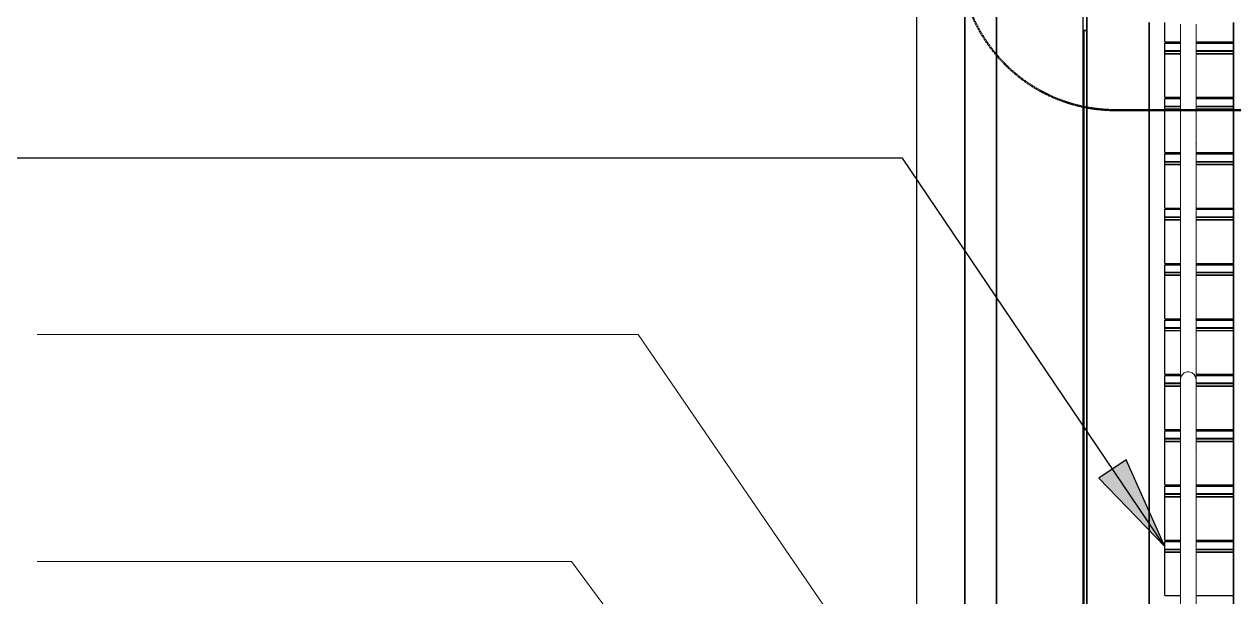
# Model space of a CAD drawing. Header units: millimetres. Extents: x 652554 to 1678317, y -308114 to 170803.
# Drawn here: x 666495 to 670375, y 103708 to 105545 of the extents above; entities that cross this region are included whole.
import ezdxf

# ---------------------------------------------------------------- set-up
doc = ezdxf.new("R2010")
doc.units = ezdxf.units.MM
doc.linetypes.add('DPA_Hidden 50', pattern=[3, 2, -1])
for name, color, linetype, lineweight in [('A-DETL-GENF', 2, 'Continuous', 35), ('A-FLOR-HRAL', 1, 'Continuous', 25), ('E-LITE-EQPM', 2, 'Continuous', 35), ('G-ANNO-TEXT', 3, 'Continuous', 9), ('S-STRS-E', 1, 'Continuous', 25), ('S-STRS-IDEN', 3, 'Continuous', 25), ('WALL-E', 2, 'Continuous', 35)]:
    doc.layers.add(name, color=color, linetype=linetype, lineweight=lineweight)
doc.layers.add('DIM', color=1, linetype='Continuous')

# ---------------------------------------------------------------- blocks, each defined once
blk = doc.blocks.new('Railing - 50mm-17438256-2250-01 ENTRANCE 2 ELEVATION 3')
at = {"layer": 'A-FLOR-HRAL', "lineweight": 9}
for p, q in [((624147.7, 106287.6), (624147.4, 106285.1)), ((624147.4, 105810), (624147.4, 106285.1)), ((624147.4, 106285.1), (624147.7, 106282.5)), ((624197.4, 106285.1), (624197.1, 106287.6)), ((624197.1, 106282.5), (624197.4, 106285.1)), ((624197.4, 106285.1), (624197.4, 105810)), ((624147.4, 105306.3), (624147.4, 105545)), ((624197.4, 105545), (624197.4, 105306.3))]:
    blk.add_line(p, q, dxfattribs=at)
blk = doc.blocks.new('Railing - 50mm-17438254-2250-01 ENTRANCE 2 ELEVATION 3')
at = {"layer": 'A-FLOR-HRAL', "lineweight": 9}
for p, q in [((624147.4, 104773.3), (624147.4, 105545)), ((624197.4, 105545), (624197.4, 104773.3))]:
    blk.add_line(p, q, dxfattribs=at)
blk = doc.blocks.new('Railing - 50mm-17438252-2250-01 ENTRANCE 2 ELEVATION 3')
at = {"layer": 'A-FLOR-HRAL', "lineweight": 9}
for p, q in [((624147.7, 105164), (624147.4, 105161.5)), ((624147.4, 104240.3), (624147.4, 105161.5)), ((624147.4, 105161.5), (624147.6, 105159.3)), ((624197.4, 105161.5), (624197.1, 105164)), ((624197.2, 105159.3), (624197.4, 105161.5)), ((624197.4, 105161.5), (624197.4, 104240.3))]:
    blk.add_line(p, q, dxfattribs=at)
blk = doc.blocks.new('Railing - 50mm-17438250-2250-01 ENTRANCE 2 ELEVATION 3')
at = {"layer": 'A-FLOR-HRAL', "lineweight": 9}
for p, q in [((624147.7, 104602.2), (624147.4, 104599.7)), ((624147.4, 103708.2), (624147.4, 104599.7)), ((624147.4, 104599.7), (624147.7, 104597.1)), ((624197.4, 104599.7), (624197.1, 104602.2)), ((624197.1, 104597.1), (624197.4, 104599.7)), ((624197.4, 104599.7), (624197.4, 103708.2))]:
    blk.add_line(p, q, dxfattribs=at)
blk = doc.blocks.new('Railing - 50mm-V10-2250-01 ENTRANCE 2 ELEVATION 3')
at = {"layer": 'A-FLOR-HRAL', "lineweight": 9}
for p, q in [((624147.4, 103529.7), (624147.4, 104404.7)), ((624197.4, 104404.7), (624197.4, 103529.7))]:
    blk.add_line(p, q, dxfattribs=at)
blk = doc.blocks.new('Railing - 50mm-17438248-2250-01 ENTRANCE 2 ELEVATION 3')
at = {"layer": 'A-FLOR-HRAL', "lineweight": 9}
for p, q in [((624147.7, 104189.3), (624147.4, 104186.7)), ((624147.4, 103174.3), (624147.4, 104186.7)), ((624147.4, 104186.7), (624147.7, 104184.2)), ((624197.4, 104186.7), (624197.1, 104189.3)), ((624197.1, 104184.2), (624197.4, 104186.7)), ((624197.4, 104186.7), (624197.4, 103174.3))]:
    blk.add_line(p, q, dxfattribs=at)
blk = doc.blocks.new('Railing - Railing-6803796-2250-01 ENTRANCE 2 ELEVATION 3')
for name in ['Railing - 50mm-17438256-2250-01 ENTRANCE 2 ELEVATION 3', 'Railing - 50mm-17438254-2250-01 ENTRANCE 2 ELEVATION 3', 'Railing - 50mm-17438252-2250-01 ENTRANCE 2 ELEVATION 3', 'Railing - 50mm-17438250-2250-01 ENTRANCE 2 ELEVATION 3', 'Railing - 50mm-V10-2250-01 ENTRANCE 2 ELEVATION 3', 'Railing - 50mm-17438248-2250-01 ENTRANCE 2 ELEVATION 3']:
    blk.add_blockref(name, (0, 0))
blk = doc.blocks.new('Top Rail Type - Top Rail_Internal_-6813373-2250-01 ENTRANCE 2 ELEVATION 3')
at = {"layer": 'A-FLOR-HRAL', "lineweight": 9}
for p, q in [((624147.4, 105545), (624147.4, 104404.7)), ((624197.4, 104404.7), (624197.4, 105545)), ((624147.4, 104404.7), (624147.4, 102090.4)), ((624197.4, 102090.4), (624197.4, 104404.7))]:
    blk.add_line(p, q, dxfattribs=at)
at = {"layer": 'A-FLOR-HRAL', "lineweight": 9, "flags": 128}
for points in [[(624147.4, 104404.7), (624148.2, 104411.1), (624150.7, 104417.2), (624154.7, 104422.3), (624159.9, 104426.3), (624165.7, 104428.7)], [(624165.7, 104428.7), (624159.9, 104426.3), (624154.7, 104422.3), (624150.7, 104417.2), (624148.2, 104411.1), (624147.4, 104404.7)], [(624165.9, 104428.8), (624172.4, 104429.7), (624178.8, 104428.8), (624184.9, 104426.3), (624190, 104422.3), (624194, 104417.2), (624196.5, 104411.1), (624197.4, 104404.7)], [(624197.4, 104404.7), (624196.5, 104411.1), (624194, 104417.2), (624190, 104422.3), (624184.9, 104426.3), (624178.8, 104428.8), (624172.4, 104429.7), (624165.9, 104428.8)]]:
    blk.add_lwpolyline(points, dxfattribs=at)
at = {"layer": 'A-FLOR-HRAL', "lineweight": 9}
blk.add_open_spline([(624147.4, 104404.7), (624147.4, 104406.9), (624147.9, 104411.2), (624150.5, 104417.3), (624154.5, 104422.5), (624161.5, 104427.9), (624172.4, 104430.8), (624183.3, 104427.9), (624190.3, 104422.5), (624194.3, 104417.3), (624196.8, 104411.2), (624197.4, 104406.9), (624197.4, 104404.7)], degree=3, knots=[-1, -1, -1, -1, -0.916667, -0.833333, -0.75, -0.666667, -0.5, -0.333333, -0.25, -0.166667, -0.083333, 0, 0, 0, 0], dxfattribs=at)
blk = doc.blocks.new('ACM_L14 - LED Street Light Luminaire with Wide Light - PRA4-CB-8-17314108-2250-01 ENTRANCE 2 ELEVATION 3')
at = {"layer": 'E-LITE-EQPM'}
for p, q in [((623455.5, 113217.1), (623455.5, 103220)), ((623557.1, 103220), (623557.1, 113217.1))]:
    blk.add_line(p, q, dxfattribs=at)
blk = doc.blocks.new('DPA_AN_Callout - DPA_AN_Callout-15552900-2250-01 ENTRANCE 2 ELEVATION 3')
at = {"layer": 'A-DETL-GENF', "linetype": 'DPA_Hidden 50', "lineweight": 50}
blk.add_line((623939, 105269.3), (632417.4, 105269.3), dxfattribs=at)
blk.add_arc((623939, 105769.3), 500, 180, 270, dxfattribs=at)
blk = doc.blocks.new('DPA_AN_Callout - DPA_AN_Callout-15552947-2250-01 ENTRANCE 2 ELEVATION 3')
at = {"layer": 'A-DETL-GENF', "lineweight": 25}
blk.add_line((623302.2, 103600), (623302.2, 106550), dxfattribs=at)

msp = doc.modelspace()

# ---------------------------------------------------------------- hatches: boundary and pattern name
at = {"layer": 'S-STRS-IDEN'}
msp.add_hatch(color=256, dxfattribs=at).paths.add_polyline_path([(670153.7774, 103869.6134), (670029.5998, 104147.7826), (669941.9492, 104088.5357)])

# ---------------------------------------------------------------- linework, layer by layer
at = {"layer": 'DIM', "color": 6}
msp.add_lwpolyline([(669892, 113950.8585), (678725.3852, 113950.8585), (678725.3852, 102550), (669892, 102550)], close=True, dxfattribs=at)
at = {"layer": 'G-ANNO-TEXT', "color": 250}
for p, q in [((666695.4696, 104549.282), (666536.188, 104549.282)), ((668463.9964, 104549.282), (666695.4696, 104549.282)), ((669519.7509, 103009.6534), (668463.9964, 104549.282)), ((666604.7287, 103821.2749), (666536.188, 103821.2749)), ((668249.9999, 103821.2749), (666604.7287, 103821.2749)), ((668971.3158, 102852.7635), (668249.9999, 103821.2749))]:
    msp.add_line(p, q, dxfattribs=at)
at = {"layer": 'S-STRS-E'}
for p, q in [((670153.7774, 105488.2267), (670153.7774, 105550)), ((670153.7774, 105488.2267), (670203.7774, 105488.2267)), ((670153.7774, 105478.5), (670153.7774, 105484)), ((670153.7774, 105484), (670203.7774, 105484)), ((670153.7774, 105459), (670153.7774, 105484)), ((670153.7774, 105481.5), (670153.7774, 105484)), ((670153.7774, 105481.5), (670153.7774, 105484)), ((670153.7774, 105481.5), (670153.7774, 105484)), ((670153.7774, 105481.5), (670153.7774, 105484)), ((670153.7774, 105481.5), (670153.7774, 105484)), ((670153.7774, 105484), (670203.7774, 105484)), ((670153.7774, 105484), (670203.7774, 105484)), ((670153.7774, 105484), (670203.7774, 105484)), ((670153.7774, 105484), (670203.7774, 105484)), ((670153.7774, 105484), (670203.7774, 105484)), ((670153.7774, 105484), (670203.7774, 105484)), ((670153.7774, 105469), (670153.7774, 105479)), ((670153.7774, 105458.5), (670153.7774, 105478.5)), ((670153.7774, 105469.5), (670153.7774, 105478.5)), ((670153.7774, 105466), (670153.7774, 105469.5)), ((670153.7774, 105466.5), (670153.7774, 105469)), ((670253.7774, 105488.2267), (670373.7774, 105488.2267)), ((670253.7774, 105484), (670373.7774, 105484)), ((670253.7774, 105484), (670373.7774, 105484)), ((670253.7774, 105484), (670373.7774, 105484)), ((670253.7774, 105484), (670373.7774, 105484)), ((670253.7774, 105484), (670373.7774, 105484)), ((670253.7774, 105484), (670373.7774, 105484)), ((670253.7774, 105484), (670373.7774, 105484)), ((670203.7774, 105459), (670153.7774, 105459)), ((670153.7774, 105451), (670153.7774, 105458.5)), ((670153.7774, 105458.5), (670203.7774, 105458.5)), ((670153.7774, 105458.5), (670203.7774, 105458.5)), ((670153.7774, 105449), (670153.7774, 105451)), ((670153.7774, 105451), (670203.7774, 105451)), ((670153.7774, 105310.56), (670153.7774, 105449)), ((670203.7774, 105449), (670153.7774, 105449)), ((670203.7774, 105449), (670153.7774, 105449)), ((670373.7774, 105459), (670253.7774, 105459)), ((670253.7774, 105458.5), (670373.7774, 105458.5)), ((670253.7774, 105458.5), (670373.7774, 105458.5)), ((670253.7774, 105451), (670373.7774, 105451)), ((670373.7774, 105449), (670253.7774, 105449)), ((670373.7774, 105449), (670253.7774, 105449)), ((670153.7774, 105310.56), (670203.7774, 105310.56)), ((670253.7774, 105310.56), (670373.7774, 105310.56)), ((670153.7774, 105300.8334), (670153.7774, 105306.3334)), ((670153.7774, 105306.3334), (670203.7774, 105306.3334)), ((670153.7774, 105281.3334), (670153.7774, 105306.3334)), ((670153.7774, 105303.8334), (670153.7774, 105306.3334)), ((670153.7774, 105303.8334), (670153.7774, 105306.3334)), ((670153.7774, 105303.8334), (670153.7774, 105306.3334)), ((670153.7774, 105303.8334), (670153.7774, 105306.3334)), ((670153.7774, 105303.8334), (670153.7774, 105306.3334)), ((670153.7774, 105306.3334), (670203.7774, 105306.3334)), ((670153.7774, 105306.3334), (670203.7774, 105306.3334)), ((670153.7774, 105306.3334), (670203.7774, 105306.3334)), ((670153.7774, 105306.3334), (670203.7774, 105306.3334)), ((670153.7774, 105306.3334), (670203.7774, 105306.3334)), ((670153.7774, 105306.3334), (670203.7774, 105306.3334)), ((670153.7774, 105291.3334), (670153.7774, 105301.3334)), ((670153.7774, 105280.8334), (670153.7774, 105300.8334)), ((670153.7774, 105291.8334), (670153.7774, 105300.8334)), ((670153.7774, 105288.3334), (670153.7774, 105291.8334)), ((670153.7774, 105288.8334), (670153.7774, 105291.3334)), ((670203.7774, 105281.3334), (670153.7774, 105281.3334)), ((670153.7774, 105273.3334), (670153.7774, 105280.8334)), ((670153.7774, 105280.8334), (670203.7774, 105280.8334)), ((670153.7774, 105280.8334), (670203.7774, 105280.8334)), ((670153.7774, 105271.3334), (670153.7774, 105273.3334)), ((670153.7774, 105273.3334), (670203.7774, 105273.3334)), ((670153.7774, 105132.8934), (670153.7774, 105271.3334)), ((670203.7774, 105271.3334), (670153.7774, 105271.3334)), ((670203.7774, 105271.3334), (670153.7774, 105271.3334)), ((670253.7774, 105306.3334), (670373.7774, 105306.3334)), ((670253.7774, 105306.3334), (670373.7774, 105306.3334)), ((670253.7774, 105306.3334), (670373.7774, 105306.3334)), ((670253.7774, 105306.3334), (670373.7774, 105306.3334)), ((670253.7774, 105306.3334), (670373.7774, 105306.3334)), ((670253.7774, 105306.3334), (670373.7774, 105306.3334)), ((670253.7774, 105306.3334), (670373.7774, 105306.3334)), ((670373.7774, 105281.3334), (670253.7774, 105281.3334)), ((670253.7774, 105280.8334), (670373.7774, 105280.8334)), ((670253.7774, 105280.8334), (670373.7774, 105280.8334)), ((670253.7774, 105273.3334), (670373.7774, 105273.3334)), ((670373.7774, 105271.3334), (670253.7774, 105271.3334)), ((670373.7774, 105271.3334), (670253.7774, 105271.3334)), ((670153.7774, 105132.8934), (670203.7774, 105132.8934)), ((670153.7774, 105123.1667), (670153.7774, 105128.6667)), ((670153.7774, 105128.6667), (670203.7774, 105128.6667)), ((670153.7774, 105103.6667), (670153.7774, 105128.6667)), ((670153.7774, 105126.1667), (670153.7774, 105128.6667)), ((670153.7774, 105126.1667), (670153.7774, 105128.6667)), ((670153.7774, 105126.1667), (670153.7774, 105128.6667)), ((670153.7774, 105126.1667), (670153.7774, 105128.6667)), ((670153.7774, 105126.1667), (670153.7774, 105128.6667)), ((670153.7774, 105128.6667), (670203.7774, 105128.6667)), ((670153.7774, 105128.6667), (670203.7774, 105128.6667)), ((670153.7774, 105128.6667), (670203.7774, 105128.6667)), ((670153.7774, 105128.6667), (670203.7774, 105128.6667)), ((670153.7774, 105128.6667), (670203.7774, 105128.6667)), ((670153.7774, 105128.6667), (670203.7774, 105128.6667)), ((670153.7774, 105113.6667), (670153.7774, 105123.6667)), ((670153.7774, 105103.1667), (670153.7774, 105123.1667)), ((670153.7774, 105114.1667), (670153.7774, 105123.1667)), ((670153.7774, 105110.6667), (670153.7774, 105114.1667)), ((670253.7774, 105132.8934), (670373.7774, 105132.8934)), ((670253.7774, 105128.6667), (670373.7774, 105128.6667)), ((670253.7774, 105128.6667), (670373.7774, 105128.6667)), ((670253.7774, 105128.6667), (670373.7774, 105128.6667)), ((670253.7774, 105128.6667), (670373.7774, 105128.6667)), ((670253.7774, 105128.6667), (670373.7774, 105128.6667)), ((670253.7774, 105128.6667), (670373.7774, 105128.6667)), ((670253.7774, 105128.6667), (670373.7774, 105128.6667)), ((670153.7774, 105111.1667), (670153.7774, 105113.6667)), ((670203.7774, 105103.6667), (670153.7774, 105103.6667)), ((670153.7774, 105095.6667), (670153.7774, 105103.1667)), ((670153.7774, 105103.1667), (670203.7774, 105103.1667)), ((670153.7774, 105103.1667), (670203.7774, 105103.1667)), ((670153.7774, 105093.6667), (670153.7774, 105095.6667)), ((670153.7774, 105095.6667), (670203.7774, 105095.6667)), ((670153.7774, 104955.2267), (670153.7774, 105093.6667)), ((670203.7774, 105093.6667), (670153.7774, 105093.6667)), ((670203.7774, 105093.6667), (670153.7774, 105093.6667)), ((670373.7774, 105103.6667), (670253.7774, 105103.6667)), ((670253.7774, 105103.1667), (670373.7774, 105103.1667)), ((670253.7774, 105103.1667), (670373.7774, 105103.1667)), ((670253.7774, 105095.6667), (670373.7774, 105095.6667)), ((670373.7774, 105093.6667), (670253.7774, 105093.6667)), ((670373.7774, 105093.6667), (670253.7774, 105093.6667)), ((670153.7774, 104955.2267), (670203.7774, 104955.2267)), ((670153.7774, 104945.5), (670153.7774, 104951)), ((670153.7774, 104951), (670203.7774, 104951)), ((670153.7774, 104926), (670153.7774, 104951)), ((670153.7774, 104948.5), (670153.7774, 104951)), ((670153.7774, 104948.5), (670153.7774, 104951)), ((670153.7774, 104948.5), (670153.7774, 104951)), ((670153.7774, 104948.5), (670153.7774, 104951)), ((670153.7774, 104948.5), (670153.7774, 104951)), ((670153.7774, 104951), (670203.7774, 104951)), ((670153.7774, 104951), (670203.7774, 104951)), ((670153.7774, 104951), (670203.7774, 104951)), ((670153.7774, 104951), (670203.7774, 104951)), ((670153.7774, 104951), (670203.7774, 104951)), ((670153.7774, 104951), (670203.7774, 104951)), ((670153.7774, 104936), (670153.7774, 104946)), ((670153.7774, 104925.5), (670153.7774, 104945.5)), ((670153.7774, 104936.5), (670153.7774, 104945.5)), ((670153.7774, 104933), (670153.7774, 104936.5)), ((670153.7774, 104933.5), (670153.7774, 104936)), ((670203.7774, 104926), (670153.7774, 104926)), ((670153.7774, 104918), (670153.7774, 104925.5)), ((670153.7774, 104925.5), (670203.7774, 104925.5)), ((670153.7774, 104925.5), (670203.7774, 104925.5)), ((670253.7774, 104955.2267), (670373.7774, 104955.2267)), ((670253.7774, 104951), (670373.7774, 104951)), ((670253.7774, 104951), (670373.7774, 104951)), ((670253.7774, 104951), (670373.7774, 104951)), ((670253.7774, 104951), (670373.7774, 104951)), ((670253.7774, 104951), (670373.7774, 104951)), ((670253.7774, 104951), (670373.7774, 104951)), ((670253.7774, 104951), (670373.7774, 104951)), ((670373.7774, 104926), (670253.7774, 104926)), ((670253.7774, 104925.5), (670373.7774, 104925.5)), ((670253.7774, 104925.5), (670373.7774, 104925.5)), ((670153.7774, 104916), (670153.7774, 104918)), ((670153.7774, 104918), (670203.7774, 104918)), ((670153.7774, 104777.56), (670153.7774, 104916)), ((670203.7774, 104916), (670153.7774, 104916)), ((670203.7774, 104916), (670153.7774, 104916)), ((670253.7774, 104918), (670373.7774, 104918)), ((670373.7774, 104916), (670253.7774, 104916)), ((670373.7774, 104916), (670253.7774, 104916)), ((670153.7774, 104777.56), (670203.7774, 104777.56)), ((670153.7774, 104767.8334), (670153.7774, 104773.3334)), ((670153.7774, 104773.3334), (670203.7774, 104773.3334)), ((670153.7774, 104748.3334), (670153.7774, 104773.3334)), ((670153.7774, 104770.8334), (670153.7774, 104773.3334)), ((670153.7774, 104770.8334), (670153.7774, 104773.3334)), ((670153.7774, 104770.8334), (670153.7774, 104773.3334)), ((670153.7774, 104770.8334), (670153.7774, 104773.3334)), ((670153.7774, 104770.8334), (670153.7774, 104773.3334)), ((670153.7774, 104773.3334), (670203.7774, 104773.3334)), ((670153.7774, 104773.3334), (670203.7774, 104773.3334)), ((670153.7774, 104773.3334), (670203.7774, 104773.3334)), ((670153.7774, 104773.3334), (670203.7774, 104773.3334)), ((670153.7774, 104773.3334), (670203.7774, 104773.3334)), ((670153.7774, 104773.3334), (670203.7774, 104773.3334)), ((670153.7774, 104758.3334), (670153.7774, 104768.3334)), ((670153.7774, 104747.8334), (670153.7774, 104767.8334)), ((670153.7774, 104758.8334), (670153.7774, 104767.8334)), ((670253.7774, 104777.56), (670373.7774, 104777.56)), ((670253.7774, 104773.3334), (670373.7774, 104773.3334)), ((670253.7774, 104773.3334), (670373.7774, 104773.3334)), ((670253.7774, 104773.3334), (670373.7774, 104773.3334)), ((670253.7774, 104773.3334), (670373.7774, 104773.3334)), ((670253.7774, 104773.3334), (670373.7774, 104773.3334)), ((670253.7774, 104773.3334), (670373.7774, 104773.3334)), ((670253.7774, 104773.3334), (670373.7774, 104773.3334)), ((670153.7774, 104755.3334), (670153.7774, 104758.8334)), ((670153.7774, 104755.8334), (670153.7774, 104758.3334)), ((670203.7774, 104748.3334), (670153.7774, 104748.3334)), ((670153.7774, 104740.3334), (670153.7774, 104747.8334)), ((670153.7774, 104747.8334), (670203.7774, 104747.8334)), ((670153.7774, 104747.8334), (670203.7774, 104747.8334)), ((670153.7774, 104738.3334), (670153.7774, 104740.3334)), ((670153.7774, 104740.3334), (670203.7774, 104740.3334)), ((670153.7774, 104599.8934), (670153.7774, 104738.3334)), ((670203.7774, 104738.3334), (670153.7774, 104738.3334)), ((670203.7774, 104738.3334), (670153.7774, 104738.3334)), ((670373.7774, 104748.3334), (670253.7774, 104748.3334)), ((670253.7774, 104747.8334), (670373.7774, 104747.8334)), ((670253.7774, 104747.8334), (670373.7774, 104747.8334)), ((670253.7774, 104740.3334), (670373.7774, 104740.3334)), ((670373.7774, 104738.3334), (670253.7774, 104738.3334)), ((670373.7774, 104738.3334), (670253.7774, 104738.3334)), ((670153.7774, 104599.8934), (670203.7774, 104599.8934)), ((670153.7774, 104590.1667), (670153.7774, 104595.6667)), ((670153.7774, 104595.6667), (670203.7774, 104595.6667)), ((670153.7774, 104570.6667), (670153.7774, 104595.6667)), ((670153.7774, 104593.1667), (670153.7774, 104595.6667)), ((670153.7774, 104593.1667), (670153.7774, 104595.6667)), ((670153.7774, 104593.1667), (670153.7774, 104595.6667)), ((670153.7774, 104593.1667), (670153.7774, 104595.6667)), ((670153.7774, 104593.1667), (670153.7774, 104595.6667)), ((670153.7774, 104595.6667), (670203.7774, 104595.6667)), ((670153.7774, 104595.6667), (670203.7774, 104595.6667)), ((670153.7774, 104595.6667), (670203.7774, 104595.6667)), ((670153.7774, 104595.6667), (670203.7774, 104595.6667)), ((670153.7774, 104595.6667), (670203.7774, 104595.6667)), ((670153.7774, 104595.6667), (670203.7774, 104595.6667)), ((670153.7774, 104580.6667), (670153.7774, 104590.6667)), ((670153.7774, 104570.1667), (670153.7774, 104590.1667)), ((670153.7774, 104581.1667), (670153.7774, 104590.1667)), ((670153.7774, 104577.6667), (670153.7774, 104581.1667)), ((670153.7774, 104578.1667), (670153.7774, 104580.6667)), ((670203.7774, 104570.6667), (670153.7774, 104570.6667)), ((670253.7774, 104599.8934), (670373.7774, 104599.8934)), ((670253.7774, 104595.6667), (670373.7774, 104595.6667)), ((670253.7774, 104595.6667), (670373.7774, 104595.6667)), ((670253.7774, 104595.6667), (670373.7774, 104595.6667)), ((670253.7774, 104595.6667), (670373.7774, 104595.6667)), ((670253.7774, 104595.6667), (670373.7774, 104595.6667)), ((670253.7774, 104595.6667), (670373.7774, 104595.6667)), ((670253.7774, 104595.6667), (670373.7774, 104595.6667)), ((670373.7774, 104570.6667), (670253.7774, 104570.6667)), ((670153.7774, 104562.6667), (670153.7774, 104570.1667)), ((670153.7774, 104570.1667), (670203.7774, 104570.1667)), ((670153.7774, 104570.1667), (670203.7774, 104570.1667)), ((670153.7774, 104560.6667), (670153.7774, 104562.6667)), ((670153.7774, 104562.6667), (670203.7774, 104562.6667)), ((670153.7774, 104422.2267), (670153.7774, 104560.6667)), ((670203.7774, 104560.6667), (670153.7774, 104560.6667)), ((670203.7774, 104560.6667), (670153.7774, 104560.6667)), ((670253.7774, 104570.1667), (670373.7774, 104570.1667)), ((670253.7774, 104570.1667), (670373.7774, 104570.1667)), ((670253.7774, 104562.6667), (670373.7774, 104562.6667)), ((670373.7774, 104560.6667), (670253.7774, 104560.6667)), ((670373.7774, 104560.6667), (670253.7774, 104560.6667)), ((670153.7774, 104422.2267), (670203.7774, 104422.2267)), ((670153.7774, 104412.5), (670153.7774, 104418)), ((670153.7774, 104418), (670203.7774, 104418)), ((670153.7774, 104393), (670153.7774, 104418)), ((670153.7774, 104415.5), (670153.7774, 104418)), ((670153.7774, 104415.5), (670153.7774, 104418)), ((670153.7774, 104415.5), (670153.7774, 104418)), ((670153.7774, 104415.5), (670153.7774, 104418)), ((670153.7774, 104415.5), (670153.7774, 104418)), ((670153.7774, 104418), (670203.7774, 104418)), ((670153.7774, 104418), (670203.7774, 104418)), ((670153.7774, 104418), (670203.7774, 104418)), ((670153.7774, 104418), (670203.7774, 104418)), ((670153.7774, 104418), (670203.7774, 104418)), ((670153.7774, 104418), (670203.7774, 104418)), ((670253.7774, 104422.2267), (670373.7774, 104422.2267)), ((670253.7774, 104418), (670373.7774, 104418)), ((670253.7774, 104418), (670373.7774, 104418)), ((670253.7774, 104418), (670373.7774, 104418)), ((670253.7774, 104418), (670373.7774, 104418)), ((670253.7774, 104418), (670373.7774, 104418)), ((670253.7774, 104418), (670373.7774, 104418)), ((670253.7774, 104418), (670373.7774, 104418)), ((670153.7774, 104403), (670153.7774, 104413)), ((670153.7774, 104392.5), (670153.7774, 104412.5)), ((670153.7774, 104403.5), (670153.7774, 104412.5)), ((670153.7774, 104400), (670153.7774, 104403.5)), ((670153.7774, 104400.5), (670153.7774, 104403)), ((670203.7774, 104393), (670153.7774, 104393)), ((670153.7774, 104385), (670153.7774, 104392.5)), ((670153.7774, 104392.5), (670203.7774, 104392.5)), ((670153.7774, 104392.5), (670203.7774, 104392.5)), ((670153.7774, 104383), (670153.7774, 104385)), ((670153.7774, 104385), (670203.7774, 104385)), ((670153.7774, 104244.56), (670153.7774, 104383)), ((670203.7774, 104383), (670153.7774, 104383)), ((670203.7774, 104383), (670153.7774, 104383)), ((670373.7774, 104393), (670253.7774, 104393)), ((670253.7774, 104392.5), (670373.7774, 104392.5)), ((670253.7774, 104392.5), (670373.7774, 104392.5)), ((670253.7774, 104385), (670373.7774, 104385)), ((670373.7774, 104383), (670253.7774, 104383)), ((670373.7774, 104383), (670253.7774, 104383)), ((670153.7774, 104244.56), (670203.7774, 104244.56)), ((670153.7774, 104234.8334), (670153.7774, 104240.3334)), ((670153.7774, 104240.3334), (670203.7774, 104240.3334)), ((670153.7774, 104215.3334), (670153.7774, 104240.3334)), ((670153.7774, 104237.8334), (670153.7774, 104240.3334)), ((670153.7774, 104237.8334), (670153.7774, 104240.3334)), ((670153.7774, 104237.8334), (670153.7774, 104240.3334)), ((670153.7774, 104237.8334), (670153.7774, 104240.3334)), ((670153.7774, 104237.8334), (670153.7774, 104240.3334)), ((670153.7774, 104240.3334), (670203.7774, 104240.3334)), ((670153.7774, 104240.3334), (670203.7774, 104240.3334)), ((670153.7774, 104240.3334), (670203.7774, 104240.3334)), ((670153.7774, 104240.3334), (670203.7774, 104240.3334)), ((670153.7774, 104240.3334), (670203.7774, 104240.3334)), ((670153.7774, 104240.3334), (670203.7774, 104240.3334)), ((670153.7774, 104225.3334), (670153.7774, 104235.3334)), ((670153.7774, 104214.8334), (670153.7774, 104234.8334)), ((670153.7774, 104225.8334), (670153.7774, 104234.8334)), ((670153.7774, 104222.3334), (670153.7774, 104225.8334)), ((670153.7774, 104222.8334), (670153.7774, 104225.3334)), ((670253.7774, 104244.56), (670373.7774, 104244.56)), ((670253.7774, 104240.3334), (670373.7774, 104240.3334)), ((670253.7774, 104240.3334), (670373.7774, 104240.3334)), ((670253.7774, 104240.3334), (670373.7774, 104240.3334)), ((670253.7774, 104240.3334), (670373.7774, 104240.3334)), ((670253.7774, 104240.3334), (670373.7774, 104240.3334)), ((670253.7774, 104240.3334), (670373.7774, 104240.3334)), ((670253.7774, 104240.3334), (670373.7774, 104240.3334)), ((670203.7774, 104215.3334), (670153.7774, 104215.3334)), ((670153.7774, 104207.3334), (670153.7774, 104214.8334)), ((670153.7774, 104214.8334), (670203.7774, 104214.8334)), ((670153.7774, 104214.8334), (670203.7774, 104214.8334)), ((670153.7774, 104205.3334), (670153.7774, 104207.3334)), ((670153.7774, 104207.3334), (670203.7774, 104207.3334)), ((670153.7774, 104066.8934), (670153.7774, 104205.3334)), ((670203.7774, 104205.3334), (670153.7774, 104205.3334)), ((670203.7774, 104205.3334), (670153.7774, 104205.3334)), ((670373.7774, 104215.3334), (670253.7774, 104215.3334)), ((670253.7774, 104214.8334), (670373.7774, 104214.8334)), ((670253.7774, 104214.8334), (670373.7774, 104214.8334)), ((670253.7774, 104207.3334), (670373.7774, 104207.3334)), ((670373.7774, 104205.3334), (670253.7774, 104205.3334)), ((670373.7774, 104205.3334), (670253.7774, 104205.3334)), ((670153.7774, 104066.8934), (670203.7774, 104066.8934)), ((670253.7774, 104066.8934), (670373.7774, 104066.8934)), ((670153.7774, 104057.1667), (670153.7774, 104062.6667)), ((670153.7774, 104062.6667), (670203.7774, 104062.6667)), ((670153.7774, 104037.6667), (670153.7774, 104062.6667)), ((670153.7774, 104060.1667), (670153.7774, 104062.6667)), ((670153.7774, 104060.1667), (670153.7774, 104062.6667)), ((670153.7774, 104060.1667), (670153.7774, 104062.6667)), ((670153.7774, 104060.1667), (670153.7774, 104062.6667)), ((670153.7774, 104060.1667), (670153.7774, 104062.6667)), ((670153.7774, 104062.6667), (670203.7774, 104062.6667)), ((670153.7774, 104062.6667), (670203.7774, 104062.6667)), ((670153.7774, 104062.6667), (670203.7774, 104062.6667)), ((670153.7774, 104062.6667), (670203.7774, 104062.6667)), ((670153.7774, 104062.6667), (670203.7774, 104062.6667)), ((670153.7774, 104062.6667), (670203.7774, 104062.6667)), ((670153.7774, 104047.6667), (670153.7774, 104057.6667)), ((670153.7774, 104037.1667), (670153.7774, 104057.1667)), ((670153.7774, 104048.1667), (670153.7774, 104057.1667)), ((670153.7774, 104044.6667), (670153.7774, 104048.1667)), ((670153.7774, 104045.1667), (670153.7774, 104047.6667)), ((670203.7774, 104037.6667), (670153.7774, 104037.6667)), ((670153.7774, 104029.6667), (670153.7774, 104037.1667)), ((670153.7774, 104037.1667), (670203.7774, 104037.1667)), ((670153.7774, 104037.1667), (670203.7774, 104037.1667)), ((670153.7774, 104027.6667), (670153.7774, 104029.6667)), ((670153.7774, 104029.6667), (670203.7774, 104029.6667)), ((670153.7774, 103889.2267), (670153.7774, 104027.6667)), ((670203.7774, 104027.6667), (670153.7774, 104027.6667)), ((670203.7774, 104027.6667), (670153.7774, 104027.6667)), ((670253.7774, 104062.6667), (670373.7774, 104062.6667)), ((670253.7774, 104062.6667), (670373.7774, 104062.6667)), ((670253.7774, 104062.6667), (670373.7774, 104062.6667)), ((670253.7774, 104062.6667), (670373.7774, 104062.6667)), ((670253.7774, 104062.6667), (670373.7774, 104062.6667)), ((670253.7774, 104062.6667), (670373.7774, 104062.6667)), ((670253.7774, 104062.6667), (670373.7774, 104062.6667)), ((670373.7774, 104037.6667), (670253.7774, 104037.6667)), ((670253.7774, 104037.1667), (670373.7774, 104037.1667)), ((670253.7774, 104037.1667), (670373.7774, 104037.1667)), ((670253.7774, 104029.6667), (670373.7774, 104029.6667)), ((670373.7774, 104027.6667), (670253.7774, 104027.6667)), ((670373.7774, 104027.6667), (670253.7774, 104027.6667)), ((670153.7774, 103889.2267), (670203.7774, 103889.2267)), ((670153.7774, 103879.5), (670153.7774, 103885)), ((670153.7774, 103885), (670203.7774, 103885)), ((670153.7774, 103860), (670153.7774, 103885)), ((670153.7774, 103882.5), (670153.7774, 103885)), ((670153.7774, 103882.5), (670153.7774, 103885)), ((670153.7774, 103882.5), (670153.7774, 103885)), ((670153.7774, 103882.5), (670153.7774, 103885)), ((670153.7774, 103882.5), (670153.7774, 103885)), ((670153.7774, 103885), (670203.7774, 103885)), ((670153.7774, 103885), (670203.7774, 103885)), ((670153.7774, 103885), (670203.7774, 103885)), ((670153.7774, 103885), (670203.7774, 103885)), ((670153.7774, 103885), (670203.7774, 103885)), ((670153.7774, 103885), (670203.7774, 103885)), ((670153.7774, 103870), (670153.7774, 103880)), ((670153.7774, 103859.5), (670153.7774, 103879.5)), ((670153.7774, 103870.5), (670153.7774, 103879.5)), ((670253.7774, 103889.2267), (670373.7774, 103889.2267)), ((670253.7774, 103885), (670373.7774, 103885)), ((670253.7774, 103885), (670373.7774, 103885)), ((670253.7774, 103885), (670373.7774, 103885)), ((670253.7774, 103885), (670373.7774, 103885)), ((670253.7774, 103885), (670373.7774, 103885)), ((670253.7774, 103885), (670373.7774, 103885)), ((670253.7774, 103885), (670373.7774, 103885)), ((670153.7774, 103867), (670153.7774, 103870.5)), ((670153.7774, 103867.5), (670153.7774, 103870)), ((670203.7774, 103860), (670153.7774, 103860)), ((670153.7774, 103852), (670153.7774, 103859.5)), ((670153.7774, 103859.5), (670203.7774, 103859.5)), ((670153.7774, 103859.5), (670203.7774, 103859.5)), ((670153.7774, 103850), (670153.7774, 103852)), ((670153.7774, 103852), (670203.7774, 103852)), ((670153.7774, 103711.56), (670153.7774, 103850)), ((670203.7774, 103850), (670153.7774, 103850)), ((670203.7774, 103850), (670153.7774, 103850)), ((670373.7774, 103860), (670253.7774, 103860)), ((670253.7774, 103859.5), (670373.7774, 103859.5)), ((670253.7774, 103859.5), (670373.7774, 103859.5)), ((670253.7774, 103852), (670373.7774, 103852)), ((670373.7774, 103850), (670253.7774, 103850)), ((670373.7774, 103850), (670253.7774, 103850)), ((670153.7774, 103711.56), (670203.7774, 103711.56)), ((670253.7774, 103711.56), (670373.7774, 103711.56))]:
    msp.add_line(p, q, dxfattribs=at)
at = {"layer": 'S-STRS-IDEN'}
for p, q in [((669312.1398, 105114.7431), (662910.5112, 105114.7431)), ((670153.7774, 103869.6134), (669312.1398, 105114.7431)), ((670029.5998, 104147.7826), (669941.9492, 104088.5357)), ((670153.7774, 103869.6134), (670029.5998, 104147.7826)), ((669941.9492, 104088.5357), (670153.7774, 103869.6134))]:
    msp.add_line(p, q, dxfattribs=at)
at = {"layer": 'WALL-E'}
for p, q in [((669903.7774, 113950), (669903.7774, 102920)), ((669903.7774, 101222), (669903.7774, 105550)), ((670103.7774, 105550), (670103.7774, 101222)), ((670103.7774, 105550), (670103.7774, 101222)), ((670373.7774, 102140), (670373.7774, 105550)), ((670373.7774, 105550), (670373.7774, 101220)), ((669893.7774, 101222), (669893.7774, 105525)), ((669893.7774, 105525), (669893.7774, 102919.0372)), ((669893.7774, 101222), (669893.7774, 105525)), ((669893.7774, 105525), (669893.7774, 101222)), ((669893.7774, 101222), (669893.7774, 105525)), ((669893.7774, 105525), (669893.7774, 101222)), ((669893.7774, 101222), (669893.7774, 105525)), ((669893.7774, 105525), (669893.7774, 101222)), ((669893.7774, 101222), (669893.7774, 105525)), ((669893.7774, 105525), (669893.7774, 101222)), ((669893.7774, 101222), (669893.7774, 105525)), ((669893.7774, 105525), (669893.7774, 101222)), ((669893.7774, 101222), (669893.7774, 105525)), ((669893.7774, 105525), (669893.7774, 101222)), ((669893.7774, 101222), (669893.7774, 105525)), ((669893.7774, 105525), (669893.7774, 101222)), ((669893.7774, 105525), (669903.7774, 105525)), ((669893.7774, 105525), (669903.7774, 105525)), ((669903.7774, 105525), (669893.7774, 105525)), ((669893.7774, 105525), (669903.7774, 105525)), ((669903.7774, 105525), (669893.7774, 105525)), ((669893.7774, 105525), (669903.7774, 105525)), ((669903.7774, 105525), (669893.7774, 105525)), ((669893.7774, 105525), (669903.7774, 105525)), ((669903.7774, 105525), (669893.7774, 105525)), ((669893.7774, 105525), (669903.7774, 105525)), ((669903.7774, 105525), (669893.7774, 105525)), ((669893.7774, 105525), (669903.7774, 105525)), ((669903.7774, 105525), (669893.7774, 105525)), ((669893.7774, 105525), (669903.7774, 105525)), ((669903.7774, 105525), (669893.7774, 105525)), ((669903.7774, 105525), (669893.7774, 105525)), ((669903.7774, 102920), (669903.7774, 105525)), ((669903.7774, 105525), (669903.7774, 101222)), ((669903.7774, 101222), (669903.7774, 105525)), ((669903.7774, 105525), (669903.7774, 101222)), ((669903.7774, 101222), (669903.7774, 105525)), ((669903.7774, 105525), (669903.7774, 101222)), ((669903.7774, 101222), (669903.7774, 105525)), ((669903.7774, 105525), (669903.7774, 101222)), ((669903.7774, 101222), (669903.7774, 105525)), ((669903.7774, 105525), (669903.7774, 101222)), ((669903.7774, 101222), (669903.7774, 105525)), ((669903.7774, 105525), (669903.7774, 101222)), ((669903.7774, 101222), (669903.7774, 105525)), ((669903.7774, 105525), (669903.7774, 101222)), ((669903.7774, 101222), (669903.7774, 105525)), ((669903.7774, 105525), (669903.7774, 101222))]:
    msp.add_line(p, q, dxfattribs=at)

# ---------------------------------------------------------------- block references
at = {"layer": 'A-DETL-GENF'}
for name in ['DPA_AN_Callout - DPA_AN_Callout-15552900-2250-01 ENTRANCE 2 ELEVATION 3', 'DPA_AN_Callout - DPA_AN_Callout-15552947-2250-01 ENTRANCE 2 ELEVATION 3']:
    msp.add_blockref(name, (46056.406, 0), dxfattribs=at)
at = {"layer": 'A-FLOR-HRAL', "lineweight": 9}
for name in ['Top Rail Type - Top Rail_Internal_-6813373-2250-01 ENTRANCE 2 ELEVATION 3', 'Railing - Railing-6803796-2250-01 ENTRANCE 2 ELEVATION 3']:
    msp.add_blockref(name, (46056.406, 0), dxfattribs=at)
at = {"layer": 'E-LITE-EQPM'}
msp.add_blockref('ACM_L14 - LED Street Light Luminaire with Wide Light - PRA4-CB-8-17314108-2250-01 ENTRANCE 2 ELEVATION 3', (46056.406, 0), dxfattribs=at)

doc.saveas('drawing.dxf')
